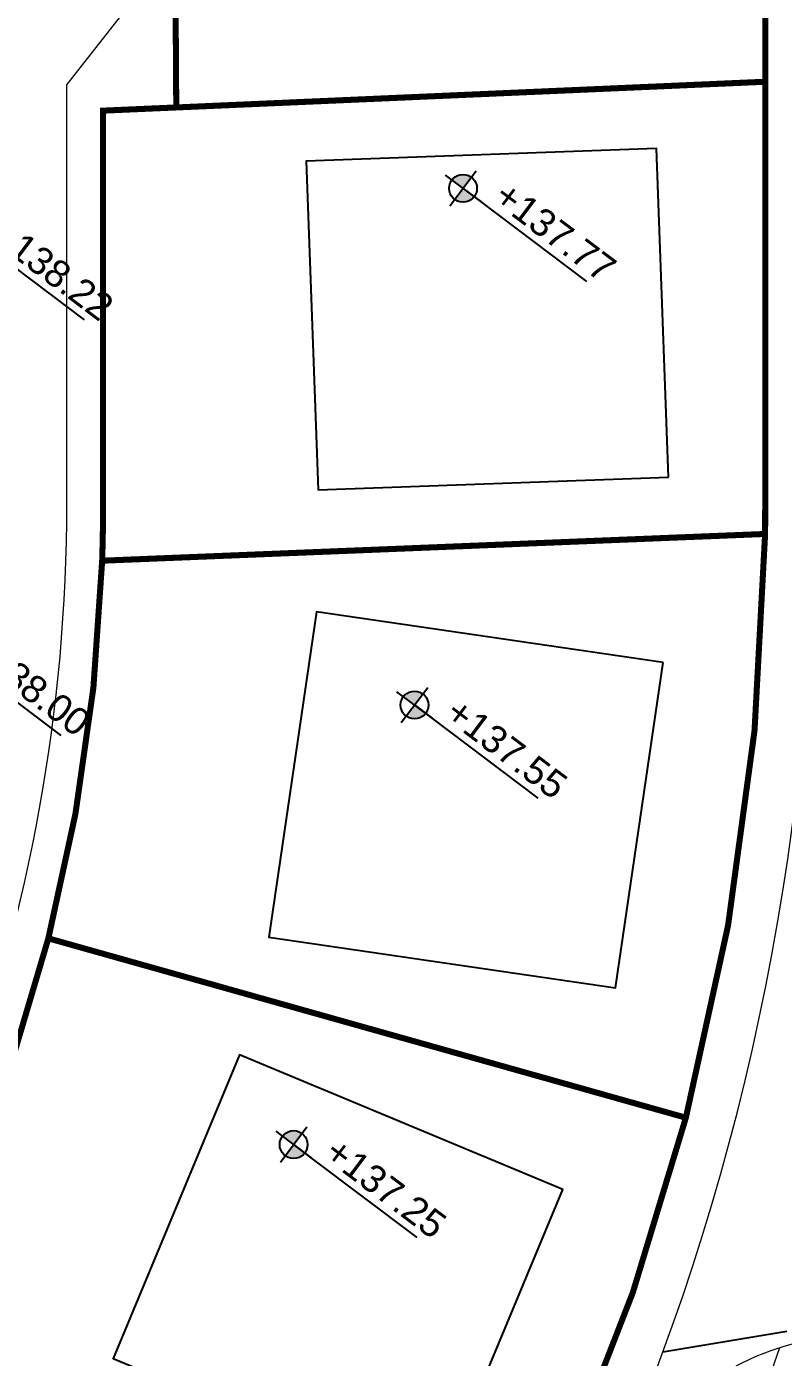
# Model space of a CAD drawing. Header units: inches. Extents: x 2 to 806, y 2 to 666.
# Drawn here: x 435.1 to 466.4, y 329.6 to 384.7 of the extents above; entities that cross this region are included whole.
import ezdxf
from ezdxf.enums import TextEntityAlignment as Align

# ---------------------------------------------------------------- set-up
doc = ezdxf.new("R2010")
doc.units = ezdxf.units.IN
doc.header["$MEASUREMENT"] = 0
for name, pattern in [('ACAD_ISO04W100', [30, 24, -3, 0, -3]), ('DASHED', [0.75, 0.5, -0.25]), ('DASHED2', [0.375, 0.25, -0.125])]:
    doc.linetypes.add(name, pattern=pattern)
for name, color, linetype in [('ASPHALT', 4, 'Continuous'), ('CL', 1, 'ACAD_ISO04W100'), ('comments', 1, 'Continuous'), ('ELV2', 4, 'Continuous'), ('pathway levels', 250, 'Continuous'), ('PAVEMENT', 2, 'Continuous'), ('set pack', 253, 'DASHED2')]:
    doc.layers.add(name, color=color, linetype=linetype)
doc.styles.add('SDC-TEXT', font='arial.ttf')

# ---------------------------------------------------------------- blocks, each defined once
blk = doc.blocks.new('*U307')
for points in [[(1.421e-13, 1.023995160680525, 0.4142135623731368), (-1.023995160680525, 0), (1.421e-13, 0)], [(1.421e-13, -1.023995160680525, 0.4142135623731368), (1.023995160680809, 0), (1.421e-13, 0)]]:
    blk.add_hatch(color=256).paths.add_polyline_path(points)
for p, q in [((0, -1.621819359999989), (0, 1.621819359999989)), ((1.621819359999989, 0), (-1.621819359999989, 0)), ((0, 0), (1.621819360158938, -2.719966474273861e-10)), ((11.38472890026264, 8.91767833186563e-05), (1.621819360158938, -2.719966474273861e-10))]:
    blk.add_line(p, q)
blk.add_circle((0, 0), 1.023995160680529)
at = {"style": 'SDC-TEXT'}
blk.add_attdef('LEVEL', text='', height=2, dxfattribs=at).set_placement((2.240178985586397, 2.532038079697316), align=Align.TOP_LEFT)
blk.add_attdef('T.O.C.', (2.240178985586398, -2.556699557056715), '', height=2, dxfattribs=at)
blk = doc.blocks.new('*U301')
for points in [[(1.421e-13, 1.023995160680525, 0.4142135623731368), (-1.023995160680525, 0), (1.421e-13, 0)], [(1.421e-13, -1.023995160680525, 0.4142135623731368), (1.023995160680809, 0), (1.421e-13, 0)]]:
    blk.add_hatch(color=256).paths.add_polyline_path(points)
for p, q in [((0, -1.621819359999989), (0, 1.621819359999989)), ((1.621819359999989, 0), (-1.621819359999989, 0)), ((0, 0), (1.621819360158938, -2.719966474273861e-10)), ((11.38472890026264, 8.91767833186563e-05), (1.621819360158938, -2.719966474273861e-10))]:
    blk.add_line(p, q)
blk.add_circle((0, 0), 1.023995160680529)
at = {"style": 'SDC-TEXT'}
blk.add_attdef('LEVEL', text='', height=2, dxfattribs=at).set_placement((2.240178985586397, 2.532038079697316), align=Align.TOP_LEFT)
blk.add_attdef('T.O.C.', (2.240178985586398, -2.556699557056715), '', height=2, dxfattribs=at)
blk = doc.blocks.new('*U302')
for points in [[(1.421e-13, 1.023995160680525, 0.4142135623731368), (-1.023995160680525, 0), (1.421e-13, 0)], [(1.421e-13, -1.023995160680525, 0.4142135623731368), (1.023995160680809, 0), (1.421e-13, 0)]]:
    blk.add_hatch(color=256).paths.add_polyline_path(points)
for p, q in [((0, -1.621819359999989), (0, 1.621819359999989)), ((1.621819359999989, 0), (-1.621819359999989, 0)), ((0, 0), (1.621819360158938, -2.719966474273861e-10)), ((11.38472890026264, 8.91767833186563e-05), (1.621819360158938, -2.719966474273861e-10))]:
    blk.add_line(p, q)
blk.add_circle((0, 0), 1.023995160680529)
at = {"style": 'SDC-TEXT'}
blk.add_attdef('LEVEL', text='', height=2, dxfattribs=at).set_placement((2.240178985586397, 2.532038079697316), align=Align.TOP_LEFT)
blk.add_attdef('T.O.C.', (2.240178985586398, -2.556699557056715), '', height=2, dxfattribs=at)
blk = doc.blocks.new('*U98')
for points in [[(1.421e-13, 1.023995160680525, 0.4142135623731368), (-1.023995160680525, 0), (1.421e-13, 0)], [(1.421e-13, -1.023995160680525, 0.4142135623731368), (1.023995160680809, 0), (1.421e-13, 0)]]:
    blk.add_hatch(color=256).paths.add_polyline_path(points)
for p, q in [((0, -1.621819359999989), (0, 1.621819359999989)), ((1.621819359999989, 0), (-1.621819359999989, 0)), ((0, 0), (1.621819360158938, -2.719966474273861e-10)), ((11.38472890026264, 8.91767833186563e-05), (1.621819360158938, -2.719966474273861e-10))]:
    blk.add_line(p, q)
blk.add_circle((0, 0), 1.023995160680529)
at = {"style": 'SDC-TEXT'}
blk.add_attdef('LEVEL', text='', height=2, dxfattribs=at).set_placement((2.240178985586397, 2.532038079697316), align=Align.TOP_LEFT)
blk.add_attdef('T.O.C.', (2.240178985586398, -2.556699557056715), '', height=2, dxfattribs=at)
blk = doc.blocks.new('*U171')
for points in [[(1.421e-13, 1.023995160680525, 0.4142135623731368), (-1.023995160680525, 0), (1.421e-13, 0)], [(1.421e-13, -1.023995160680525, 0.4142135623731368), (1.023995160680809, 0), (1.421e-13, 0)]]:
    blk.add_hatch(color=256).paths.add_polyline_path(points)
for p, q in [((0, -1.621819359999989), (0, 1.621819359999989)), ((1.621819359999989, 0), (-1.621819359999989, 0)), ((0, 0), (1.621819360158938, -2.719966474273861e-10)), ((11.38472890026264, 8.91767833186563e-05), (1.621819360158938, -2.719966474273861e-10))]:
    blk.add_line(p, q)
blk.add_circle((0, 0), 1.023995160680529)
at = {"style": 'SDC-TEXT'}
blk.add_attdef('LEVEL', text='', height=2, dxfattribs=at).set_placement((2.240178985586397, 2.532038079697316), align=Align.TOP_LEFT)
blk.add_attdef('T.O.C.', (2.240178985586398, -2.556699557056715), '', height=2, dxfattribs=at)

msp = doc.modelspace()

# ---------------------------------------------------------------- linework, layer by layer
at = {"layer": 'ASPHALT', "lineweight": 0}
msp.add_arc((365.6836284508181, 364.9706537949226), 102, 312.0746500824465, 0.001938846579860117, dxfattribs=at)
at = {"layer": 'CL', "lineweight": 0, "ltscale": 5}
msp.add_arc((365.6836284508181, 364.9706537949226), 106.5, 312.0746500824465, 340.857406372471, dxfattribs=at)
at = {"layer": 'comments', "color": 3, "linetype": 'ByBlock'}
msp.add_line((466.584428616422, 330.7081822696912), (461.4459171305361, 329.8482383485955), dxfattribs=at)
for points in [[(461.6774996366303, 366.0621297310411), (461.1837487785097, 379.6531639109437), (446.6933079244054, 379.1267383639772), (447.1870587822932, 365.5357041838417)], [(461.457365118521, 358.3904587200216), (447.1093297425841, 360.4842306413759), (445.1455160784253, 347.0267629787397), (459.4935514543622, 344.9329910577346)], [(457.3105068055165, 336.5812854495437), (443.9243670962469, 342.1545487383685), (438.6970304943106, 329.5992728732365), (452.0831702038131, 324.0260095845281)]]:
    msp.add_lwpolyline(points, close=True, dxfattribs=at)
at = {"layer": 'PAVEMENT', "lineweight": 0}
for p, q in [((465.6789209247518, 493.8297975812877), (465.6836283933089, 364.974037716149)), ((436.7830654830623, 382.2847016234721), (440.2665501887395, 386.7449636934164)), ((436.7836979272261, 364.9730597673754), (436.7830654830623, 382.2847016234721)), ((465.6830456631442, 380.9248950250751), (465.6834067100144, 380.9248950369495)), ((465.6832283275153, 375.9248950283347), (465.6835729083696, 375.9248950397434)), ((462.0709686140481, 338.3345757009067), (462.1139734853941, 338.3212906420069)), ((461.9365324988912, 337.8527913740675), (461.9663949386168, 337.8435662730901)), ((460.3000260521376, 332.6018832757675), (460.3430309234836, 332.5885982166349)), ((460.4607470306519, 333.0755476862962), (460.490609470261, 333.0663225855517))]:
    msp.add_line(p, q, dxfattribs=at)
for radius, start in [(71.10006951722045, 319.3024552839163), (100, 312.0746500824465)]:
    msp.add_arc((365.6836284508181, 364.9706537949226), radius, start, 0.001938846579860117, dxfattribs=at)
at = {"layer": 'set pack', "color": 1, "linetype": 'DASHED', "lineweight": 0, "ltscale": 70}
msp.add_line((438.2831044123459, 381.2191396779219), (465.6829912318799, 382.4148157026923), dxfattribs=at)
at = {"layer": 'set pack', "linetype": 'DASHED', "lineweight": 0, "ltscale": 70}
msp.add_line((453.0709039765361, 363.2467609771832), (445.4784986889872, 362.9154436606752), dxfattribs=at)
at = {"layer": 'set pack', "color": 1, "linetype": 'ByBlock', "lineweight": 0, "const_width": 0.25}
msp.add_lwpolyline([(465.6823186668053, 400.824687914441), (441.1835984940126, 400.8237929062291), (441.311388419098, 381.3512879095344), (465.6829912319963, 382.4148157029251)], close=True, dxfattribs=at)
for points in [[(465.6804060321019, 363.7059041871528, -0.0003406675277408766), (465.6836283729363, 364.9746012866801), (465.6829912319963, 382.4148157029251), (438.2831044123459, 381.2191396779219), (438.2836979099966, 364.9735553070043, -0.00817575860101263), (438.2449755003627, 362.5997872381542)], [(465.6800438590299, 363.7058895855282), (438.2449755003627, 362.5997872381542, -0.05450731248566228), (436.0180780776727, 346.9751167408961), (462.4000450350295, 339.555407129212, 0.06097527969267371)]]:
    msp.add_lwpolyline(points, format="xyb", close=True, dxfattribs=at)
at = {"layer": 'set pack', "linetype": 'DASHED', "lineweight": 0, "ltscale": 70}
for points in [[(461.1837487785097, 379.6531639109437), (461.6774996366303, 366.0621297310411), (447.1870587822932, 365.5357041838417), (446.6933079244054, 379.1267383639772)], [(461.457365118521, 358.3904587200216), (459.4935514543622, 344.9329910577346), (445.1455160784253, 347.0267629787397), (447.1093297425841, 360.4842306413759)], [(457.3105068055165, 336.5812854495437), (452.0831702038131, 324.0260095845281), (438.6970304943106, 329.5992728732365), (443.9243670962469, 342.1545487383685)]]:
    msp.add_lwpolyline(points, close=True, dxfattribs=at)
at = {"layer": 'set pack', "color": 1, "linetype": 'ByBlock', "lineweight": 0, "const_width": 0.25}
msp.add_lwpolyline([(436.0180780776727, 346.9751167408961, -0.05867666295490758), (430.034553858889, 331.3982664346534), (454.1997151301193, 318.4703409033666, 0.05729923395979236), (462.4000450350295, 339.555407129212)], format="xyb", dxfattribs=at)
at = {"layer": 'set pack', "linetype": 'DASHED', "lineweight": 0, "ltscale": 70}
msp.add_circle((470.18061206941, 318.1664828847699), 12.5, dxfattribs=at)
at = {"layer": 'set pack', "color": 1, "linetype": 'ByBlock', "lineweight": 0}
msp.add_arc((365.6836284507017, 364.9706537951554), 100.000000000076, 332.877506639634, 345.829480546923, dxfattribs=at)

# ---------------------------------------------------------------- block references
at = {"layer": 'ELV2', "color": 252}
ref = msp.add_blockref('*U307', (453.1796545315019, 378.0047163640686), dxfattribs=dict(at, xscale=0.5625047716006252, yscale=0.5625047716006252, zscale=0.5625047716006252, rotation=323.0401138320281))
ref.add_attrib('LEVEL', '+137.77', dxfattribs={"layer": '0', "height": 1.12500954320125, "rotation": 323.0401138344592, "style": 'SDC-TEXT'}).set_placement((455.0429135333698, 378.3851503875178), align=Align.TOP_LEFT)
ref = msp.add_blockref('*U301', (451.1699931729536, 356.63016333767), dxfattribs=dict(at, xscale=0.5625047716006252, yscale=0.5625047716006252, zscale=0.5625047716006252, rotation=323.0401138320281))
ref.add_attrib('LEVEL', '+137.55', dxfattribs={"layer": '0', "height": 1.12500954320125, "rotation": 323.0401138344592, "style": 'SDC-TEXT'}).set_placement((453.0332521748214, 357.0105973611192), align=Align.TOP_LEFT)
ref = msp.add_blockref('*U302', (446.1680515048511, 338.4440924182838), dxfattribs=dict(at, xscale=0.5625047716006252, yscale=0.5625047716006252, zscale=0.5625047716006252, rotation=323.0401138320281))
ref.add_attrib('LEVEL', '+137.25', dxfattribs={"layer": '0', "height": 1.12500954320125, "rotation": 323.0401138344592, "style": 'SDC-TEXT'}).set_placement((448.0313105067189, 338.824526441733), align=Align.TOP_LEFT)
at = {"layer": 'pathway levels', "color": 252}
ref = msp.add_blockref('*U98', (432.3905046317677, 376.4165585541471), dxfattribs=dict(at, xscale=0.5625047716006252, yscale=0.5625047716006252, zscale=0.5625047716006252, rotation=323.0401138320281))
ref.add_attrib('LEVEL', '+138.22', dxfattribs={"layer": '0', "height": 1.12500954320125, "rotation": 323.0401138344592, "style": 'SDC-TEXT'}).set_placement((434.2537636336356, 376.7969925775963), align=Align.TOP_LEFT)
ref = msp.add_blockref('*U171', (431.4260872375171, 359.2245122132429), dxfattribs=dict(at, xscale=0.5625047716006252, yscale=0.5625047716006252, zscale=0.5625047716006252, rotation=323.0401138320281))
ref.add_attrib('LEVEL', '+138.00', dxfattribs={"layer": '0', "height": 1.12500954320125, "rotation": 323.0401138344592, "style": 'SDC-TEXT'}).set_placement((433.2893462393849, 359.6049462366921), align=Align.TOP_LEFT)

doc.saveas('drawing.dxf')
